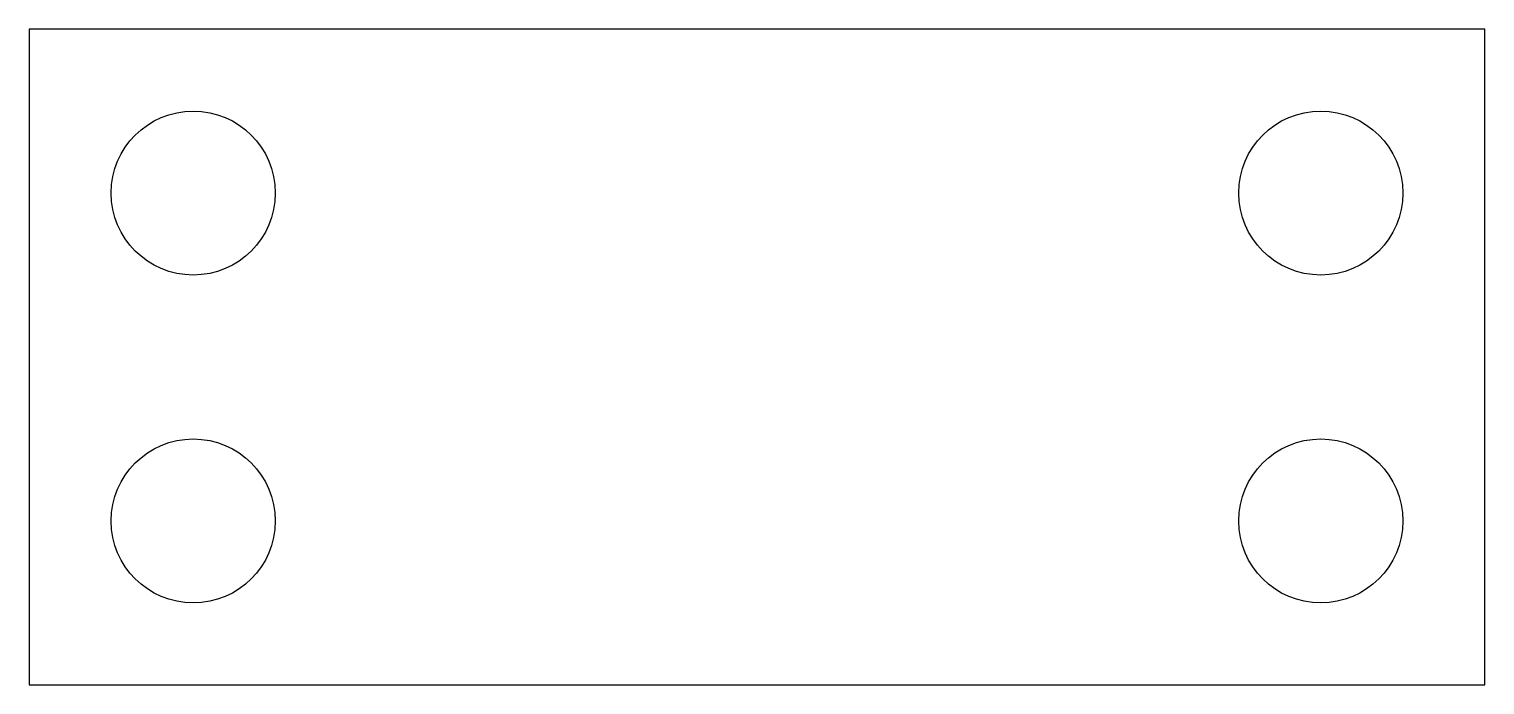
# Model space of a CAD drawing. Header units: metres. Extents: x 0 to 37.7, y 0 to 17.
import ezdxf

# ---------------------------------------------------------------- set-up
doc = ezdxf.new("R2010")
doc.units = ezdxf.units.M

msp = doc.modelspace()

# ---------------------------------------------------------------- linework, layer by layer
at = {"layer": 'PARAMETRIX'}
for p, q in [((37.6934, 17), (0, 17)), ((0, 17), (0, 0)), ((37.6934, 0), (37.6934, 17)), ((0, 0), (37.6934, 0))]:
    msp.add_line(p, q, dxfattribs=at)
for centre in [(4.25, 12.75), (33.4434, 12.75), (4.25, 4.25), (33.4434, 4.25)]:
    msp.add_circle(centre, 2.125, dxfattribs=at)

doc.saveas('drawing.dxf')
